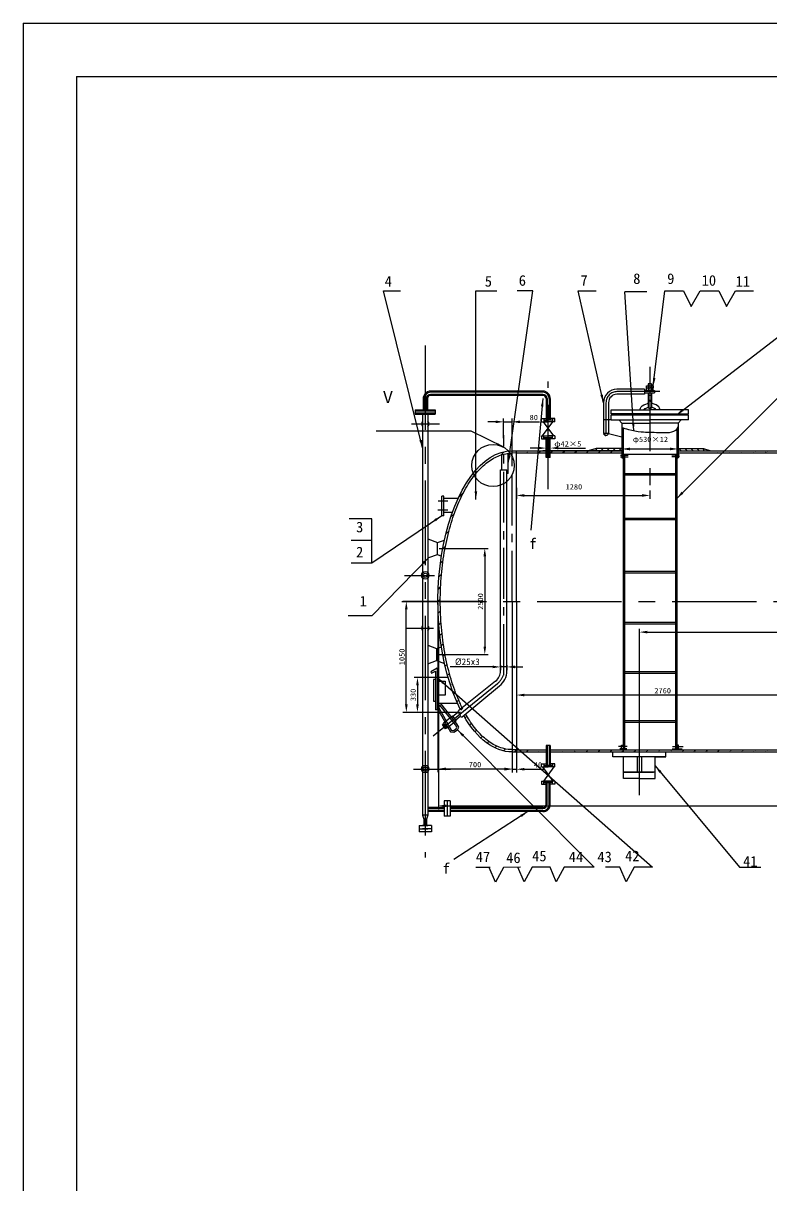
# Model space of a CAD drawing. Header units: millimetres. Extents: x -529 to 700, y -1082 to -202.
# Drawn here: x -528.6 to -247.6, y -638.7 to -202.1 of the extents above; entities that cross this region are included whole.
import ezdxf

# ---------------------------------------------------------------- set-up
doc = ezdxf.new("R2010")
doc.units = ezdxf.units.MM
for name, pattern in [('CENTER', [50.8, 31.75, -6.35, 6.35, -6.35]), ('CENTER2', [28.575, 19.05, -3.175, 3.175, -3.175]), ('CENTERX2', [101.6, 63.5, -12.7, 12.7, -12.7])]:
    doc.linetypes.add(name, pattern=pattern)
doc.layers.get('0').update_dxf_attribs({"lineweight": 30})
for name, color, linetype in [('Defpoints1', 7, 'Continuous'), ('中心线', 10, 'CENTER'), ('剖面线', 180, 'Continuous'), ('定义点0', 7, 'Continuous'), ('尺寸线', 160, 'Continuous'), ('标注线', 90, 'Continuous')]:
    doc.layers.add(name, color=color, linetype=linetype)
doc.layers.add('粗实线', color=7, linetype='Continuous', lineweight=30)
doc.dimstyles.new('ISO-25', dxfattribs={"dimtxt": 2.5, "dimasz": 2.5, "dimexe": 1.25, "dimexo": 0.625, "dimtad": 1, "dimdsep": 46, "dimtxsty": 'Standard', "dimcen": 2.5, "dimadec": 0, "dimazin": 0, "dimtfac": 1, "dimtmove": 0, "dimatfit": 3, "dimfxl": 0, "dimarcsym": 0})
doc.dimstyles.new('副本 ISO-25', dxfattribs={"dimtxt": 3, "dimasz": 3, "dimexe": 1.25, "dimexo": 0.625, "dimtad": 1, "dimdec": 0, "dimdsep": 46, "dimtxsty": 'Standard', "dimcen": 2.5, "dimclrd": 3, "dimclre": 3, "dimadec": 0, "dimazin": 0, "dimtm": 1e-09, "dimtfac": 1, "dimtdec": 0, "dimtmove": 0, "dimatfit": 3, "dimfxl": 0, "dimlwd": 25, "dimlwe": 25, "dimarcsym": 0})
pattern_1 = [(45, (-599.5094, 0.263), (-2.245064, 2.245064), [])]

# ---------------------------------------------------------------- blocks, each defined once
blk = doc.blocks.new('*D24')
at = {"layer": 'Defpoints', "color": 0}
for p in [(-303.56, -360.02), (-282.43, -360.02), (-282.43, -362.16)]:
    blk.add_point(p, dxfattribs=at)
at = {"layer": '尺寸线', "color": 3, "lineweight": 25}
for p, q in [((-303.56, -360.64), (-303.56, -363.41)), ((-300.56, -362.16), (-285.43, -362.16)), ((-282.43, -360.64), (-282.43, -363.41))]:
    blk.add_line(p, q, dxfattribs=at)
at = {"layer": '尺寸线', "color": 3}
for points in [[(-300.56, -361.66), (-300.56, -362.66), (-303.56, -362.16)], [(-285.43, -361.66), (-285.43, -362.66), (-282.43, -362.16)]]:
    blk.add_solid(points, dxfattribs=at)
blk = doc.blocks.new('*D25')
at = {"layer": 'Defpoints', "color": 0}
for p in [(-343.21, -376.11), (-293, -377.1), (-293, -379.64)]:
    blk.add_point(p, dxfattribs=at)
at = {"layer": '尺寸线', "color": 3, "lineweight": 25}
for p, q in [((-343.21, -376.73), (-343.21, -380.89)), ((-340.21, -379.64), (-296, -379.64)), ((-293, -377.73), (-293, -380.89))]:
    blk.add_line(p, q, dxfattribs=at)
at = {"layer": '尺寸线', "color": 3}
for points in [[(-340.21, -379.14), (-340.21, -380.14), (-343.21, -379.64)], [(-296, -379.14), (-296, -380.14), (-293, -379.64)]]:
    blk.add_solid(points, dxfattribs=at)
blk = doc.blocks.new('*D26')
at = {"layer": 'Defpoints', "color": 0}
for p in [(-372.88, -399.57), (-373.24, -439.42), (-355.1, -439.42)]:
    blk.add_point(p, dxfattribs=at)
at = {"layer": '尺寸线', "color": 3, "lineweight": 25}
for p, q in [((-372.26, -399.57), (-353.85, -399.57)), ((-355.1, -402.57), (-355.1, -436.42)), ((-372.62, -439.42), (-353.85, -439.42))]:
    blk.add_line(p, q, dxfattribs=at)
at = {"layer": '尺寸线', "color": 3}
for points in [[(-355.6, -402.57), (-354.6, -402.57), (-355.1, -399.57)], [(-355.6, -436.42), (-354.6, -436.42), (-355.1, -439.42)]]:
    blk.add_solid(points, dxfattribs=at)
at = {"layer": '尺寸线', "color": 0, "insert": (-356.73, -419.5), "char_height": 2, "attachment_point": 5, "rotation": 90}
blk.add_mtext('2500', dxfattribs=at)
blk = doc.blocks.new('*D28')
at = {"layer": 'Defpoints', "color": 0}
for p in [(-372.71, -419.46), (-344.81, -419.46), (-344.81, -482.43)]:
    blk.add_point(p, dxfattribs=at)
at = {"layer": '尺寸线', "color": 3, "lineweight": 25}
for p, q in [((-372.71, -420.08), (-372.71, -483.68)), ((-344.81, -420.08), (-344.81, -483.68)), ((-369.71, -482.43), (-347.81, -482.43))]:
    blk.add_line(p, q, dxfattribs=at)
at = {"layer": '尺寸线', "color": 3}
for points in [[(-369.71, -481.93), (-369.71, -482.93), (-372.71, -482.43)], [(-347.81, -481.93), (-347.81, -482.93), (-344.81, -482.43)]]:
    blk.add_solid(points, dxfattribs=at)
at = {"layer": '尺寸线', "color": 0, "insert": (-358.76, -480.8), "char_height": 2, "attachment_point": 5}
blk.add_mtext('700', dxfattribs=at)
blk = doc.blocks.new('*D29')
at = {"layer": 'Defpoints', "color": 0}
for p in [(-344.81, -419.46), (-343.21, -419.46), (-343.21, -482.55)]:
    blk.add_point(p, dxfattribs=at)
at = {"layer": '尺寸线', "color": 3, "lineweight": 25}
for p, q in [((-344.81, -420.08), (-344.81, -483.8)), ((-343.21, -420.08), (-343.21, -483.8)), ((-347.81, -482.55), (-350.81, -482.55)), ((-344.81, -482.55), (-343.21, -482.55)), ((-340.21, -482.55), (-332.96, -482.55))]:
    blk.add_line(p, q, dxfattribs=at)
at = {"layer": '尺寸线', "color": 3}
for points in [[(-347.81, -482.05), (-347.81, -483.05), (-344.81, -482.55)], [(-340.21, -482.05), (-340.21, -483.05), (-343.21, -482.55)]]:
    blk.add_solid(points, dxfattribs=at)
at = {"layer": '尺寸线', "color": 0, "insert": (-335.09, -480.93), "char_height": 2, "attachment_point": 5}
blk.add_mtext('40', dxfattribs=at)
blk = doc.blocks.new('*D41')
at = {"layer": 'Defpoints', "color": 0}
for p in [(-343.21, -436.64), (-233.21, -436.64), (-343.21, -454.67)]:
    blk.add_point(p, dxfattribs=at)
at = {"layer": '尺寸线', "color": 3, "lineweight": 25}
for p, q in [((-343.21, -437.27), (-343.21, -455.92)), ((-233.21, -437.27), (-233.21, -455.92)), ((-236.21, -454.67), (-340.21, -454.67))]:
    blk.add_line(p, q, dxfattribs=at)
at = {"layer": '尺寸线', "color": 3}
for points in [[(-340.21, -454.17), (-340.21, -455.17), (-343.21, -454.67)], [(-236.21, -454.17), (-236.21, -455.17), (-233.21, -454.67)]]:
    blk.add_solid(points, dxfattribs=at)
at = {"layer": '尺寸线', "color": 0, "insert": (-288.21, -453.04), "char_height": 2, "attachment_point": 5}
blk.add_mtext('2760', dxfattribs=at)
blk = doc.blocks.new('*D42')
at = {"layer": 'Defpoints', "color": 0}
for p in [(-384.6, -419.46), (-355.12, -419.46), (-363.67, -461.17)]:
    blk.add_point(p, dxfattribs=at)
at = {"layer": '尺寸线', "color": 3, "lineweight": 25}
for p, q in [((-355.75, -419.46), (-385.85, -419.46)), ((-384.6, -458.17), (-384.6, -422.46)), ((-364.29, -461.17), (-385.85, -461.17))]:
    blk.add_line(p, q, dxfattribs=at)
at = {"layer": '尺寸线', "color": 3}
for points in [[(-385.1, -422.46), (-384.1, -422.46), (-384.6, -419.46)], [(-385.1, -458.17), (-384.1, -458.17), (-384.6, -461.17)]]:
    blk.add_solid(points, dxfattribs=at)
at = {"layer": '尺寸线', "color": 0, "insert": (-386.23, -440.31), "char_height": 2, "attachment_point": 5, "rotation": 90}
blk.add_mtext('1050', dxfattribs=at)
blk = doc.blocks.new('*D43')
at = {"layer": 'Defpoints', "color": 0}
for p in [(-370.94, -448.07), (-380.41, -461.17), (-363.67, -461.17)]:
    blk.add_point(p, dxfattribs=at)
at = {"layer": '尺寸线', "color": 3, "lineweight": 25}
for p, q in [((-371.57, -448.07), (-381.66, -448.07)), ((-380.41, -451.07), (-380.41, -458.17)), ((-364.29, -461.17), (-381.66, -461.17))]:
    blk.add_line(p, q, dxfattribs=at)
at = {"layer": '尺寸线', "color": 3}
for points in [[(-380.91, -451.07), (-379.91, -451.07), (-380.41, -448.07)], [(-380.91, -458.17), (-379.91, -458.17), (-380.41, -461.17)]]:
    blk.add_solid(points, dxfattribs=at)
at = {"layer": '尺寸线', "color": 0, "insert": (-382.03, -454.62), "char_height": 2, "attachment_point": 5, "rotation": 90}
blk.add_mtext('330', dxfattribs=at)
blk = doc.blocks.new('*D47')
at = {"layer": 'Defpoints', "color": 0}
for p in [(-344.81, -351.97), (-348, -358.7), (-344.81, -367.12)]:
    blk.add_point(p, dxfattribs=at)
at = {"layer": '尺寸线', "color": 3, "lineweight": 25}
for p, q in [((-351, -351.97), (-354, -351.97)), ((-348, -358.08), (-348, -350.72)), ((-348, -351.97), (-344.81, -351.97)), ((-344.81, -366.49), (-344.81, -350.72)), ((-341.81, -351.97), (-334.56, -351.97))]:
    blk.add_line(p, q, dxfattribs=at)
at = {"layer": '尺寸线', "color": 3}
for points in [[(-351, -351.47), (-351, -352.47), (-348, -351.97)], [(-341.81, -351.47), (-341.81, -352.47), (-344.81, -351.97)]]:
    blk.add_solid(points, dxfattribs=at)
at = {"layer": '尺寸线', "color": 0, "insert": (-336.68, -350.34), "char_height": 2, "attachment_point": 5}
blk.add_mtext('80', dxfattribs=at)
blk = doc.blocks.new('*D56')
at = {"layer": 'Defpoints', "color": 0}
for p in [(-332.05, -361.81), (-330.46, -361.83), (-330.46, -361.85)]:
    blk.add_point(p, dxfattribs=at)
at = {"layer": '尺寸线', "color": 3, "lineweight": 25}
for p, q in [((-335.05, -361.83), (-338.05, -361.83)), ((-332.05, -361.83), (-330.46, -361.83)), ((-330.46, -361.23), (-330.46, -360.58)), ((-327.46, -361.83), (-317.21, -361.83)), ((-332.05, -362.44), (-332.05, -363.08))]:
    blk.add_line(p, q, dxfattribs=at)
at = {"layer": '尺寸线', "color": 3}
for points in [[(-335.05, -361.33), (-335.05, -362.33), (-332.05, -361.83)], [(-327.46, -361.33), (-327.46, -362.33), (-330.46, -361.83)]]:
    blk.add_solid(points, dxfattribs=at)
blk = doc.blocks.new('*D60')
at = {"layer": 'Defpoints', "color": 0}
for p in [(-349.19, -442.75), (-346.8, -442.75), (-346.8, -444.08)]:
    blk.add_point(p, dxfattribs=at)
at = {"layer": '定义点0', "color": 3, "lineweight": 25}
for p, q in [((-352.19, -444.08), (-368.11, -444.08)), ((-349.19, -443.38), (-349.19, -445.33)), ((-346.8, -444.08), (-349.19, -444.08)), ((-346.8, -443.38), (-346.8, -445.33)), ((-343.8, -444.08), (-340.8, -444.08))]:
    blk.add_line(p, q, dxfattribs=at)
at = {"layer": '定义点0', "color": 3}
for points in [[(-352.19, -443.58), (-352.19, -444.58), (-349.19, -444.08)], [(-343.8, -443.58), (-343.8, -444.58), (-346.8, -444.08)]]:
    blk.add_solid(points, dxfattribs=at)
at = {"layer": '定义点0', "color": 0, "insert": (-361.65, -442.2), "char_height": 2.5, "attachment_point": 5}
blk.add_mtext('%%c25x3', dxfattribs=at)
blk = doc.blocks.new('*D66')
at = {"layer": 'Defpoints', "color": 0}
for p in [(-17.66, -431), (-296.98, -474.63), (-17.66, -474.63)]:
    blk.add_point(p, dxfattribs=at)
at = {"layer": '尺寸线', "color": 3, "lineweight": 25}
for p, q in [((-296.98, -474.01), (-296.98, -429.75)), ((-293.98, -431), (-20.66, -431)), ((-17.66, -474.01), (-17.66, -429.75))]:
    blk.add_line(p, q, dxfattribs=at)
at = {"layer": '尺寸线', "color": 3}
for points in [[(-293.98, -430.5), (-293.98, -431.5), (-296.98, -431)], [(-20.66, -430.5), (-20.66, -431.5), (-17.66, -431)]]:
    blk.add_solid(points, dxfattribs=at)
at = {"layer": '尺寸线', "color": 0, "insert": (-157.32, -428.88), "char_height": 3, "attachment_point": 5}
blk.add_mtext('7080 ', dxfattribs=at)
blk = doc.blocks.new('*D67')
at = {"layer": 'Defpoints', "color": 0}
for p in [(-372.56, -426.42), (57.42, -426.42), (57.42, -496.3)]:
    blk.add_point(p, dxfattribs=at)
at = {"layer": '尺寸线', "color": 3, "lineweight": 25}
for p, q in [((-372.56, -427.04), (-372.56, -497.55)), ((57.42, -427.04), (57.42, -497.55)), ((-369.56, -496.3), (54.42, -496.3))]:
    blk.add_line(p, q, dxfattribs=at)
at = {"layer": '尺寸线', "color": 3}
for points in [[(-369.56, -495.8), (-369.56, -496.8), (-372.56, -496.3)], [(54.42, -495.8), (54.42, -496.8), (57.42, -496.3)]]:
    blk.add_solid(points, dxfattribs=at)
at = {"layer": '尺寸线', "color": 0, "insert": (-157.57, -494.18), "char_height": 3, "attachment_point": 5}
blk.add_mtext('10880  ', dxfattribs=at)

msp = doc.modelspace()

# ---------------------------------------------------------------- hatches: boundary and pattern name
at = {"layer": 'Defpoints1'}
h = msp.add_hatch(dxfattribs=at)
h.set_pattern_fill('ANSI31', color=256, scale=0.5, angle=90, style=0)
h.set_pattern_definition([(135, (-599.5094, 0.263), (-1.122532, -1.122532), [])])
h.paths.add_polyline_path([(-303.557, -362.018), (-313.162, -362.018), (-313.162, -362.863), (-303.557, -362.863)])
h.paths.add_polyline_path([(-272.828, -362.018), (-282.433, -362.018), (-282.433, -362.863), (-272.828, -362.863)])
at = {"layer": '定义点0'}
h = msp.add_hatch(dxfattribs=at)
h.set_pattern_fill('ANSI31', color=256, style=0)
h.set_pattern_definition(pattern_1)
edge = h.paths.add_edge_path()
edge.add_spline(control_points=[(-363.603, -459.383), (-363.903, -458.783), (-364.197, -458.169), (-365.581, -455.137), (-366.576, -452.531), (-368.326, -446.997), (-369.082, -444.07), (-370.33, -437.987), (-370.822, -434.832), (-371.526, -428.393), (-371.738, -425.109), (-371.874, -418.517), (-371.798, -415.208), (-371.363, -408.67), (-371.003, -405.441), (-370.01, -399.164), (-369.377, -396.116), (-367.859, -390.298), (-366.974, -387.528), (-364.983, -382.354), (-363.876, -379.95), (-361.479, -375.585), (-360.189, -373.624), (-357.473, -370.206), (-356.048, -368.749), (-353.117, -366.38), (-351.612, -365.468), (-348.573, -364.199), (-347.039, -363.842), (-345.272, -363.747), (-345.04, -363.74), (-344.808, -363.74)], knot_values=[3.9195107, 3.9195107, 3.9195107, 3.9195107, 3.9655525, 3.9655525, 4.1417793, 4.1417793, 4.3180061, 4.3180061, 4.4942328, 4.4942328, 4.6704596, 4.6704596, 4.8466864, 4.8466864, 5.0229132, 5.0229132, 5.1991399, 5.1991399, 5.3753667, 5.3753667, 5.5515935, 5.5515935, 5.7278203, 5.7278203, 5.904047, 5.904047, 6.0802738, 6.0802738, 6.2565006, 6.2565006, 6.2831853, 6.2831853, 6.2831853, 6.2831853], degree=3, periodic=0)
edge.add_ellipse((-344.808, -419.459), major_axis=(0, 56.595), ratio=0.4929577, start_angle=0, end_angle=135.66694, ccw=False)
h = msp.add_hatch(dxfattribs=at)
h.set_pattern_fill('ANSI31', color=256, style=0)
h.set_pattern_definition(pattern_1)
edge = h.paths.add_edge_path()
edge.add_spline(control_points=[(-359.009, -372.14), (-358.95, -372.064), (-358.89, -371.989), (-357.473, -370.206), (-356.048, -368.749), (-353.117, -366.38), (-351.612, -365.468), (-349.61, -364.632), (-349.126, -364.459), (-348.641, -364.313)], knot_values=[5.7201186, 5.7201186, 5.7201186, 5.7201186, 5.7278203, 5.7278203, 5.904047, 5.904047, 6.0802738, 6.0802738, 6.1362308, 6.1362308, 6.1362308, 6.1362308], degree=3, periodic=0)
edge.add_spline(control_points=[(-348.641, -364.313), (-348.426, -364.249), (-348.211, -364.19), (-347.996, -364.136)], knot_values=[6.1362308, 6.1362308, 6.1362308, 6.1362308, 6.1610062, 6.1610062, 6.1610062, 6.1610062], degree=3, periodic=0)
edge.add_line((-347.996, -364.136), (-347.996, -363.234))
edge.add_ellipse((-344.808, -419.459), major_axis=(0, 56.595), ratio=0.4929577, start_angle=6.56243, end_angle=31.58199)
edge.add_arc((-352.007, -368.387), 7.944, 201.0886, 208.19083)
h = msp.add_hatch(dxfattribs=at)
h.set_pattern_fill('ANSI31', color=256, style=0)
h.set_pattern_definition(pattern_1)
edge = h.paths.add_edge_path()
edge.add_line((-330.46, -363.661), (-303.557, -363.661))
edge.add_line((-303.557, -362.863), (-330.46, -362.863))
edge.add_line((-343.214, -363.661), (-332.054, -363.661))
edge.add_line((-332.054, -362.863), (-333.25, -362.863))
edge.add_line((-344.808, -362.863), (-332.054, -362.863))
h = msp.add_hatch(dxfattribs=at)
h.set_pattern_fill('ANSI31', color=256, style=0)
h.set_pattern_definition(pattern_1)
edge = h.paths.add_edge_path()
edge.add_line((-282.433, -362.863), (-172.631, -362.863))
edge.add_line((-282.433, -363.661), (-172.631, -363.661))
h = msp.add_hatch(dxfattribs=at)
h.set_pattern_fill('ANSI31', color=256, style=0)
h.set_pattern_definition(pattern_1)
edge = h.paths.add_edge_path()
edge.add_spline(control_points=[(-344.808, -475.177), (-345.844, -475.177), (-346.881, -475.052), (-349.445, -474.43), (-350.969, -473.782), (-353.964, -471.934), (-355.434, -470.733), (-358.266, -467.805), (-359.627, -466.077), (-361.394, -463.364), (-361.87, -462.582), (-362.333, -461.767)], knot_values=[3.1415911, 3.1415911, 3.1415911, 3.1415911, 3.2606454, 3.2606454, 3.4368722, 3.4368722, 3.613099, 3.613099, 3.7893257, 3.7893257, 3.8564172, 3.8564172, 3.8564172, 3.8564172], degree=3, periodic=0)
edge.add_ellipse((-344.808, -419.459), major_axis=(0, 56.595), ratio=0.4929577, start_angle=139.24701, end_angle=180, ccw=False)
edge.add_line((-344.808, -476.054), (-332.054, -476.054))
edge.add_line((-343.214, -475.257), (-332.054, -475.257))
edge.add_line((-330.46, -475.257), (-306.936, -475.257))
edge.add_line((-330.46, -476.054), (-282.517, -476.054))
edge.add_line((-310.3, -475.257), (-234.806, -475.257))
edge.add_line((-287.025, -476.054), (-234.806, -476.054))
at = {"layer": '粗实线', "lineweight": 30}
h = msp.add_hatch(color=256, dxfattribs=at)
h.paths.add_polyline_path([(-313.162, -362.018), (-316.184, -362.863), (-313.162, -362.863)])
h.paths.add_polyline_path([(-272.828, -362.018), (-272.828, -362.863), (-270.146, -362.863)])

# ---------------------------------------------------------------- linework, layer by layer
at = {"lineweight": 30}
for p, q in [((-508.627, -222.14), (-508.627, -1062.382)), ((-508.627, -222.14), (680.373, -222.14)), ((-333.25, -340.441), (-375.497, -340.441)), ((-293.633, -337.667), (-293.633, -340.16)), ((-292.358, -337.667), (-292.358, -340.16)), ((-378.287, -343.231), (-378.287, -347.436)), ((-377.888, -343.231), (-377.888, -347.436)), ((-377.091, -343.231), (-377.091, -347.436)), ((-376.692, -343.231), (-376.692, -347.436)), ((-333.25, -340.84), (-375.497, -340.84)), ((-333.25, -341.637), (-375.497, -341.637)), ((-333.25, -342.035), (-375.497, -342.035)), ((-332.054, -343.231), (-332.054, -351.323)), ((-332.054, -343.83), (-332.054, -343.83)), ((-331.655, -343.231), (-331.655, -351.323)), ((-330.858, -343.231), (-330.858, -351.323)), ((-330.46, -343.231), (-330.46, -351.323)), ((-310.492, -344.769), (-310.492, -356.409)), ((-308.579, -344.769), (-308.579, -356.409)), ((-293.633, -341.088), (-293.633, -346.505)), ((-292.358, -341.088), (-292.358, -346.505)), ((-381.236, -347.436), (-373.743, -347.436)), ((-381.236, -347.436), (-381.236, -349.03)), ((-381.236, -347.834), (-373.743, -347.834)), ((-381.236, -348.631), (-373.743, -348.631)), ((-381.236, -349.03), (-381.236, -349.03)), ((-381.236, -349.03), (-373.743, -349.03)), ((-378.486, -349.03), (-378.486, -499.749)), ((-376.493, -349.03), (-376.493, -499.749)), ((-373.743, -347.436), (-373.743, -349.03)), ((-333.787, -350.742), (-332.851, -350.742)), ((-333.787, -351.937), (-333.787, -350.742)), ((-333.787, -350.742), (-332.851, -350.742)), ((-333.787, -351.937), (-333.787, -350.742)), ((-333.787, -350.742), (-332.054, -350.742)), ((-333.787, -351.937), (-333.787, -350.742)), ((-333.787, -351.937), (-331.257, -351.937)), ((-333.787, -351.937), (-331.257, -351.937)), ((-333.787, -351.937), (-331.257, -351.937)), ((-333.353, -357.211), (-329.498, -351.937)), ((-333.353, -357.211), (-329.498, -351.937)), ((-333.353, -357.211), (-329.498, -351.937)), ((-329.161, -357.211), (-333.016, -351.937)), ((-329.498, -351.937), (-333.016, -351.937)), ((-329.161, -357.211), (-333.016, -351.937)), ((-329.498, -351.937), (-333.016, -351.937)), ((-329.161, -357.211), (-333.016, -351.937)), ((-329.498, -351.937), (-333.016, -351.937)), ((-332.851, -350.742), (-332.851, -351.937)), ((-332.851, -351.323), (-331.257, -351.323)), ((-332.851, -351.323), (-331.257, -351.323)), ((-332.851, -351.323), (-331.257, -351.323)), ((-329.663, -351.323), (-331.257, -351.323)), ((-329.663, -351.323), (-331.257, -351.323)), ((-329.663, -351.323), (-331.257, -351.323)), ((-328.727, -351.937), (-331.257, -351.937)), ((-328.727, -351.937), (-331.257, -351.937)), ((-328.727, -351.937), (-331.257, -351.937)), ((-328.727, -350.742), (-330.46, -350.742)), ((-328.727, -350.742), (-329.663, -350.742)), ((-328.727, -350.742), (-329.663, -350.742)), ((-329.663, -350.742), (-329.663, -351.937)), ((-328.727, -351.937), (-328.727, -350.742)), ((-328.727, -351.937), (-328.727, -350.742)), ((-328.727, -351.937), (-328.727, -350.742)), ((-303.557, -352.421), (-303.557, -365.509)), ((-282.433, -352.421), (-282.433, -365.509)), ((-333.787, -357.211), (-331.257, -357.211)), ((-333.787, -357.211), (-333.787, -358.407)), ((-333.787, -357.211), (-331.257, -357.211)), ((-333.787, -357.211), (-333.787, -358.407)), ((-333.787, -357.211), (-331.257, -357.211)), ((-333.787, -357.211), (-333.787, -358.407)), ((-332.851, -358.407), (-332.851, -357.211)), ((-332.851, -357.825), (-331.257, -357.825)), ((-332.851, -357.825), (-331.257, -357.825)), ((-332.851, -357.825), (-331.257, -357.825)), ((-332.054, -365.319), (-332.054, -357.825)), ((-331.655, -365.319), (-331.655, -357.825)), ((-328.727, -357.211), (-331.257, -357.211)), ((-328.727, -357.211), (-331.257, -357.211)), ((-328.727, -357.211), (-331.257, -357.211)), ((-329.663, -357.825), (-331.257, -357.825)), ((-329.663, -357.825), (-331.257, -357.825)), ((-329.663, -357.825), (-331.257, -357.825)), ((-330.858, -365.319), (-330.858, -357.825)), ((-330.46, -365.319), (-330.46, -357.825)), ((-329.663, -358.407), (-329.663, -357.211)), ((-328.727, -357.211), (-328.727, -358.407)), ((-328.727, -357.211), (-328.727, -358.407)), ((-328.727, -357.211), (-328.727, -358.407)), ((-303.079, -354.253), (-303.079, -364.414)), ((-282.912, -354.602), (-282.912, -364.414)), ((-333.787, -358.407), (-332.851, -358.407)), ((-333.787, -358.407), (-332.851, -358.407)), ((-333.787, -358.407), (-332.054, -358.407)), ((-328.727, -358.407), (-330.46, -358.407)), ((-328.727, -358.407), (-329.663, -358.407)), ((-328.727, -358.407), (-329.663, -358.407)), ((-313.162, -362.018), (-313.162, -362.863)), ((-272.828, -362.018), (-272.828, -362.863)), ((-344.808, -362.863), (-332.054, -362.863)), ((-343.214, -419.459), (-343.214, -362.863)), ((-343.214, -363.661), (-332.054, -363.661)), ((-330.46, -365.319), (-332.054, -365.319)), ((-332.054, -365.319), (-332.054, -365.319)), ((-330.46, -362.863), (-303.557, -362.863)), ((-330.46, -363.661), (-303.557, -363.661)), ((-282.433, -362.863), (-172.631, -362.863)), ((-282.433, -363.661), (-172.631, -363.661)), ((-349.192, -445.623), (-349.192, -370.012)), ((-346.801, -445.623), (-346.801, -370.012)), ((-371.268, -387.269), (-371.268, -379.846)), ((-370.471, -379.846), (-371.268, -379.846)), ((-370.471, -387.269), (-370.471, -379.846)), ((-370.471, -380.712), (-365.143, -380.712)), ((-370.471, -387.269), (-371.268, -387.269)), ((-367.33, -386.058), (-370.471, -386.058)), ((-376.493, -395.895), (-372.842, -397.329)), ((-372.842, -397.329), (-370.298, -396.454)), ((-372.923, -401.821), (-372.842, -397.329)), ((-376.194, -402.971), (-372.923, -401.821)), ((-372.923, -401.821), (-371.41, -402.403)), ((-372.707, -419.459), (-377.49, -419.459)), ((-343.214, -419.459), (-343.214, -476.054)), ((-376.493, -435.967), (-373.243, -437.176)), ((-373.243, -437.176), (-371.411, -436.509)), ((-373.243, -437.176), (-373.243, -441.669)), ((-376.493, -442.878), (-373.243, -441.669)), ((-373.243, -441.669), (-370.231, -442.766)), ((-343.214, -475.257), (-332.054, -475.257)), ((-330.46, -473.598), (-332.054, -473.598)), ((-332.054, -473.598), (-332.054, -473.598)), ((-332.054, -473.598), (-332.054, -481.092)), ((-331.655, -473.598), (-331.655, -481.092)), ((-330.858, -473.598), (-330.858, -481.092)), ((-330.46, -473.598), (-330.46, -481.092)), ((-330.46, -475.257), (-306.936, -475.257)), ((-310.3, -475.257), (-234.806, -475.257)), ((-344.808, -476.054), (-332.054, -476.054)), ((-330.46, -476.054), (-282.517, -476.054)), ((-306.936, -477.854), (-306.936, -476.054)), ((-287.025, -477.854), (-306.936, -477.854)), ((-302.959, -483.626), (-302.959, -477.854)), ((-297.778, -477.854), (-297.778, -483.626)), ((-296.184, -477.854), (-296.184, -483.626)), ((-291.002, -483.626), (-291.002, -477.854)), ((-291.002, -477.854), (-287.025, -477.854)), ((-287.025, -476.054), (-234.806, -476.054)), ((-287.025, -477.854), (-287.025, -476.054)), ((-333.787, -480.51), (-332.851, -480.51)), ((-333.787, -481.706), (-333.787, -480.51)), ((-333.787, -480.51), (-332.851, -480.51)), ((-333.787, -481.706), (-333.787, -480.51)), ((-333.787, -480.51), (-332.054, -480.51)), ((-333.787, -481.706), (-333.787, -480.51)), ((-333.787, -481.706), (-331.257, -481.706)), ((-333.787, -481.706), (-331.257, -481.706)), ((-333.787, -481.706), (-331.257, -481.706)), ((-333.353, -481.706), (-329.498, -486.98)), ((-333.353, -481.706), (-329.498, -486.98)), ((-333.353, -481.706), (-329.498, -486.98)), ((-329.161, -481.706), (-333.016, -486.98)), ((-329.161, -481.706), (-333.016, -486.98)), ((-329.161, -481.706), (-333.016, -486.98)), ((-332.851, -480.51), (-332.851, -481.706)), ((-332.851, -481.092), (-331.257, -481.092)), ((-332.851, -481.092), (-331.257, -481.092)), ((-332.851, -481.092), (-331.257, -481.092)), ((-329.663, -481.092), (-331.257, -481.092)), ((-329.663, -481.092), (-331.257, -481.092)), ((-329.663, -481.092), (-331.257, -481.092)), ((-328.727, -481.706), (-331.257, -481.706)), ((-328.727, -481.706), (-331.257, -481.706)), ((-328.727, -481.706), (-331.257, -481.706)), ((-328.727, -480.51), (-330.46, -480.51)), ((-328.727, -480.51), (-329.663, -480.51)), ((-328.727, -480.51), (-329.663, -480.51)), ((-329.663, -480.51), (-329.663, -481.706)), ((-328.727, -481.706), (-328.727, -480.51)), ((-328.727, -481.706), (-328.727, -480.51)), ((-328.727, -481.706), (-328.727, -480.51)), ((-302.959, -486.018), (-302.959, -483.626)), ((-302.959, -483.626), (-291.651, -483.626)), ((-291.002, -483.626), (-302.959, -483.626)), ((-291.002, -483.626), (-302.31, -483.626)), ((-291.002, -486.018), (-291.002, -483.626)), ((-333.787, -486.98), (-331.257, -486.98)), ((-333.787, -486.98), (-333.787, -488.176)), ((-333.787, -486.98), (-331.257, -486.98)), ((-333.787, -486.98), (-333.787, -488.176)), ((-333.787, -486.98), (-331.257, -486.98)), ((-333.787, -486.98), (-333.787, -488.176)), ((-333.787, -488.176), (-332.851, -488.176)), ((-333.787, -488.176), (-332.851, -488.176)), ((-333.787, -488.176), (-332.054, -488.176)), ((-329.498, -486.98), (-333.016, -486.98)), ((-329.498, -486.98), (-333.016, -486.98)), ((-329.498, -486.98), (-333.016, -486.98)), ((-332.851, -488.176), (-332.851, -486.98)), ((-332.851, -487.594), (-331.257, -487.594)), ((-332.851, -487.594), (-331.257, -487.594)), ((-332.851, -487.594), (-331.257, -487.594)), ((-332.054, -495.686), (-332.054, -487.594)), ((-331.655, -495.686), (-331.655, -487.594)), ((-328.727, -486.98), (-331.257, -486.98)), ((-328.727, -486.98), (-331.257, -486.98)), ((-328.727, -486.98), (-331.257, -486.98)), ((-329.663, -487.594), (-331.257, -487.594)), ((-329.663, -487.594), (-331.257, -487.594)), ((-329.663, -487.594), (-331.257, -487.594)), ((-330.858, -495.686), (-330.858, -487.594)), ((-330.46, -495.686), (-330.46, -487.594)), ((-328.727, -488.176), (-330.46, -488.176)), ((-329.663, -488.176), (-329.663, -486.98)), ((-328.727, -488.176), (-329.663, -488.176)), ((-328.727, -488.176), (-329.663, -488.176)), ((-328.727, -486.98), (-328.727, -488.176)), ((-328.727, -486.98), (-328.727, -488.176)), ((-328.727, -486.98), (-328.727, -488.176)), ((-296.981, -486.018), (-302.959, -486.018)), ((-296.981, -486.018), (-291.002, -486.018)), ((-370.333, -496.882), (-376.493, -496.882)), ((-370.333, -497.28), (-376.493, -497.28)), ((-370.333, -494.442), (-370.333, -500.212)), ((-368.141, -494.442), (-370.333, -494.442)), ((-369.254, -494.442), (-369.254, -500.212)), ((-368.141, -494.442), (-368.141, -500.212)), ((-333.25, -496.882), (-368.141, -496.882)), ((-333.25, -497.28), (-368.141, -497.28)), ((-332.054, -495.087), (-332.054, -495.087)), ((-376.493, -499.749), (-378.486, -499.749)), ((-378.486, -499.749), (-378.022, -501.343)), ((-376.957, -501.343), (-378.022, -501.343)), ((-378.022, -501.343), (-378.022, -503.735)), ((-376.493, -499.749), (-376.957, -501.343)), ((-376.957, -501.343), (-376.957, -503.735)), ((-370.333, -498.077), (-376.493, -498.077)), ((-370.333, -498.476), (-376.493, -498.476)), ((-368.141, -500.212), (-370.333, -500.212)), ((-333.25, -498.077), (-368.141, -498.077)), ((-333.25, -498.476), (-368.141, -498.476)), ((-379.799, -503.735), (-376.493, -503.735)), ((-379.799, -503.735), (-379.799, -504.93)), ((-379.799, -504.93), (-376.493, -504.93)), ((-379.799, -504.93), (-379.799, -506.132)), ((-375.18, -506.132), (-379.799, -506.132)), ((-375.18, -503.735), (-378.486, -503.735)), ((-375.18, -504.93), (-378.486, -504.93)), ((-375.18, -503.735), (-375.18, -504.93)), ((-375.18, -504.93), (-375.18, -506.132))]:
    msp.add_line(p, q, dxfattribs=at)
at = {"linetype": 'ByBlock', "lineweight": 30}
for p, q in [((-295.047, -339.667), (-305.39, -339.667)), ((-295.047, -341.58), (-305.39, -341.58))]:
    msp.add_line(p, q, dxfattribs=at)
at = {"linetype": 'Continuous', "lineweight": 30}
for p, q in [((-295.047, -339.667), (-295.047, -341.58)), ((-295.047, -340.16), (-291.237, -340.16)), ((-294.249, -339.166), (-294.249, -338.479)), ((-294.249, -338.479), (-291.748, -338.479)), ((-294.249, -340.16), (-294.249, -339.166)), ((-294.249, -339.166), (-292.995, -339.166)), ((-292.358, -337.667), (-293.633, -337.667)), ((-291.742, -339.166), (-292.995, -339.166)), ((-291.748, -338.479), (-291.742, -339.166)), ((-291.742, -340.16), (-291.742, -339.166)), ((-291.237, -340.16), (-291.237, -341.088)), ((-295.047, -341.088), (-291.237, -341.088)), ((-292.358, -342.012), (-293.633, -342.012)), ((-307.543, -347.479), (-292.995, -347.479)), ((-307.543, -348.914), (-307.543, -347.479)), ((-292.995, -348.914), (-307.543, -348.914)), ((-304.765, -348.914), (-304.577, -349.113)), ((-304.753, -349.333), (-304.577, -349.113)), ((-304.577, -349.113), (-289.992, -349.113)), ((-281.413, -349.113), (-295.998, -349.113)), ((-278.448, -347.479), (-292.995, -347.479)), ((-292.995, -348.914), (-278.448, -348.914)), ((-281.225, -348.914), (-281.413, -349.113)), ((-281.238, -349.333), (-281.413, -349.113)), ((-278.448, -348.914), (-278.448, -347.479)), ((-307.543, -351.225), (-310.492, -351.225)), ((-307.543, -349.312), (-292.995, -349.312)), ((-292.995, -349.312), (-307.543, -349.312)), ((-307.543, -351.225), (-307.543, -349.312)), ((-307.543, -351.225), (-292.995, -351.225)), ((-303.557, -352.421), (-304.753, -351.225)), ((-303.557, -352.421), (-292.995, -352.421)), ((-278.448, -349.312), (-292.995, -349.312)), ((-292.995, -349.312), (-278.448, -349.312)), ((-278.448, -351.225), (-292.995, -351.225)), ((-282.433, -352.421), (-292.995, -352.421)), ((-282.433, -352.421), (-281.238, -351.225)), ((-278.448, -351.225), (-278.448, -349.312)), ((-310.492, -356.407), (-309.535, -356.407)), ((-309.894, -357.058), (-310.492, -356.46)), ((-308.579, -356.409), (-310.11, -356.404)), ((-309.757, -357.059), (-309.895, -357.057)), ((-309.894, -357.058), (-309.535, -357.058)), ((-309.177, -357.058), (-309.535, -357.058)), ((-309.177, -357.058), (-308.579, -356.46)), ((-308.579, -356.409), (-303.557, -357.549)), ((-303.557, -362.018), (-313.162, -362.018)), ((-282.433, -362.018), (-272.828, -362.018)), ((-346.277, -371.345), (-346.277, -363.824)), ((-343.214, -363.661), (-344.808, -363.74)), ((-332.054, -362.863), (-333.25, -362.863)), ((-303.557, -362.863), (-330.46, -362.863)), ((-303.557, -365.509), (-303.079, -365.509)), ((-303.079, -364.104), (-282.912, -364.104)), ((-303.079, -364.414), (-303.079, -364.414)), ((-303.079, -364.414), (-303.079, -475.257)), ((-302.601, -364.104), (-302.601, -475.257)), ((-283.39, -364.104), (-283.39, -475.257)), ((-282.912, -364.414), (-282.912, -475.257)), ((-282.912, -365.509), (-282.433, -365.509)), ((-282.433, -362.863), (-252.741, -362.863)), ((-349.192, -370.012), (-346.801, -370.012)), ((-346.277, -371.345), (-346.801, -371.345)), ((-302.601, -371.347), (-283.39, -371.347)), ((-302.601, -371.944), (-283.39, -371.944)), ((-302.601, -388.114), (-283.39, -388.114)), ((-302.601, -388.712), (-283.39, -388.712)), ((-302.601, -408.076), (-283.39, -408.076)), ((-302.601, -408.674), (-283.39, -408.674)), ((-302.601, -427.239), (-283.39, -427.239)), ((-302.601, -427.837), (-283.39, -427.837)), ((-373.006, -444.575), (-375.371, -445.906)), ((-373.006, -444.575), (-373.006, -460.219)), ((-375.371, -445.906), (-375.094, -446.461)), ((-375.094, -446.461), (-373.636, -445.662)), ((-373.636, -448.79), (-374.317, -448.79)), ((-374.317, -448.79), (-374.317, -457.009)), ((-373.636, -445.662), (-373.636, -460.219)), ((-368.88, -448.068), (-373.006, -448.068)), ((-373.006, -449.471), (-369.946, -449.471)), ((-369.946, -449.471), (-369.946, -454.731)), ((-364.849, -460.374), (-351.017, -449.381)), ((-302.601, -445.869), (-283.39, -445.869)), ((-302.601, -446.467), (-283.39, -446.467)), ((-363.636, -462.837), (-349.538, -451.26)), ((-374.317, -457.009), (-373.636, -456.999)), ((-369.946, -454.731), (-373.006, -454.731)), ((-365.284, -457.9), (-373.006, -457.9)), ((-373.006, -460.219), (-373.636, -460.219)), ((-367.269, -462.553), (-370.654, -465.241)), ((-367.269, -462.553), (-365.877, -464.346)), ((-365.296, -461.293), (-367.122, -462.742)), ((-364.319, -462.782), (-366.023, -464.157)), ((-371.046, -465.746), (-370.761, -465.533)), ((-369.822, -467.314), (-371.046, -465.746)), ((-370.761, -465.533), (-369.728, -466.906)), ((-370.654, -465.241), (-369.272, -467.085)), ((-370.414, -465.562), (-370.638, -465.746)), ((-369.54, -467.126), (-369.822, -467.314)), ((-369.728, -466.906), (-369.527, -466.745)), ((-369.728, -466.906), (-369.54, -467.126)), ((-365.877, -464.346), (-369.229, -467.05)), ((-302.601, -464.234), (-283.39, -464.234)), ((-302.601, -464.832), (-283.39, -464.832)), ((-344.808, -475.177), (-343.214, -475.257)), ((-343.214, -475.257), (-344.808, -475.177)), ((-304.798, -473.938), (-301.539, -473.938)), ((-304.377, -474.778), (-301.749, -474.778)), ((-303.747, -475.257), (-303.747, -473.518)), ((-303.747, -473.518), (-303.079, -473.518)), ((-284.614, -474.883), (-280.935, -474.883)), ((-284.509, -474.043), (-280.515, -474.043)), ((-282.302, -473.518), (-282.912, -473.518)), ((-282.302, -475.257), (-282.302, -473.518)), ((-344.808, -476.054), (-343.214, -476.054))]:
    msp.add_line(p, q, dxfattribs=at)
at = {"linetype": 'CENTER', "lineweight": 30}
for p, q in [((-309.535, -344.769), (-309.535, -356.409)), ((-348.641, -370.012), (-348.641, -364.313)), ((-304.064, -364.476), (-301.186, -364.476)), ((-304.064, -365.14), (-301.186, -365.14)), ((-281.926, -364.476), (-284.805, -364.476)), ((-281.926, -365.14), (-284.805, -365.14))]:
    msp.add_line(p, q, dxfattribs=at)
at = {"linetype": 'Continuous', "lineweight": 30}
msp.add_lwpolyline([(-368.017, -468.538), (-366.674, -468.584), (-365.319, -467.788), (-364.884, -466.673), (-365.667, -465.521), (-371.615, -457.9), (-372.798, -458.23), (-373.006, -459.586), (-368.017, -468.538)], dxfattribs=at)
msp.add_lwpolyline([(-367.659, -467.952), (-366.827, -467.981), (-365.8, -467.377), (-365.556, -466.749), (-366.151, -465.873), (-371.84, -458.583), (-372.266, -458.702), (-372.384, -459.474)], close=True, dxfattribs=at)
at = {"lineweight": 30}
for centre, radius in [((-377.49, -409.668), 1.395), ((-377.49, -409.668), 0.797), ((-377.49, -482.481), 1.395), ((-377.49, -482.481), 0.797)]:
    msp.add_circle(centre, radius, dxfattribs=at)
for centre, radius, start, end in [((-375.497, -343.231), 2.79, 90, 180), ((-333.25, -343.231), 2.79, 0, 90), ((-375.497, -343.231), 2.391, 90, 180), ((-375.497, -343.231), 1.594, 90, 180), ((-375.497, -343.231), 1.196, 90, 180), ((-333.25, -343.231), 2.391, 0, 90), ((-333.25, -343.231), 1.594, 0, 90), ((-333.25, -343.231), 1.196, 0, 90), ((-377.49, -352.682), 1.395, 135.58469, 224.41531), ((-377.49, -352.682), 1.395, 315.58469, 44.41531), ((-377.49, -429.56), 1.395, 135.58469, 224.41531), ((-377.49, -429.56), 1.395, 315.58469, 44.41531), ((-333.25, -495.686), 1.196, 270, 0), ((-333.25, -495.686), 1.594, 270, 0), ((-333.25, -495.686), 2.391, 270, 0), ((-333.25, -495.686), 2.79, 270, 0)]:
    msp.add_arc(centre, radius, start, end, dxfattribs=at)
at = {"linetype": 'Continuous', "lineweight": 30}
for centre, radius, start, end in [((-305.39, -344.769), 5.102, 90, 180), ((-305.39, -344.769), 3.188, 90, 180), ((-292.992, -344.484), 0.642, 8.4142, 182.79577), ((-292.995, -346.355), 0.655, 166.78324, 346.78324), ((-353.975, -445.623), 4.783, 308.20476, 0), ((-353.975, -445.623), 7.174, 308.20476, 0), ((-363.866, -461.42), 1.436, 123.73327, 174.91402), ((-365.41, -462.433), 1.146, 342.24962, 84.29507), ((-363.866, -461.42), 1.436, 251.63067, 279.2209)]:
    msp.add_arc(centre, radius, start, end, dxfattribs=at)
at = {"linetype": 'CENTER', "lineweight": 30}
msp.add_arc((-305.39, -344.769), 4.145, 90, 180, dxfattribs=at)
at = {"lineweight": 30, "extrusion": (0, 0, -1)}
for start_param, end_param in [(3.9153505, 6.2831853), (3.1415927, 3.8528664)]:
    msp.add_ellipse((-344.808, -419.459), major_axis=(0, 56.595), ratio=0.4929577, start_param=start_param, end_param=end_param, dxfattribs=at)
at = {"linetype": 'Continuous', "lineweight": 30}
for points, knots in [([(-296.721, -347.479), (-296.63, -347.064), (-296.338, -345.728), (-294.631, -345.454), (-293.744, -344.966), (-293.633, -344.921)], [0, 0, 0, 0, 3.026088, 9.750691, 10.6642479, 10.6642479, 10.6642479, 10.6642479]), ([(-295.249, -347.479), (-295.224, -347.376), (-295.2, -347.294), (-295.164, -347.192), (-295.15, -347.164), (-295.145, -347.154)], [0.8388202, 0.8388202, 0.8388202, 0.8388202, 1.8164404, 1.8164404, 2.6061952, 2.6061952, 2.6061952, 2.6061952]), ([(-295.145, -347.154), (-295.14, -347.149), (-295.13, -347.14), (-295.075, -347.098), (-294.998, -347.051), (-294.776, -346.945), (-294.63, -346.886), (-294.293, -346.759), (-294.101, -346.691), (-293.82, -346.582), (-293.744, -346.552), (-293.656, -346.515), (-293.644, -346.51), (-293.633, -346.505)], [3.7527765, 3.7527765, 3.7527765, 3.7527765, 4.3792176, 4.3792176, 5.7740401, 5.7740401, 7.1688626, 7.1688626, 8.5636851, 8.5636851, 9.0583512, 9.0583512, 9.1301624, 9.1301624, 9.1301624, 9.1301624]), ([(-289.27, -347.479), (-289.36, -347.064), (-289.653, -345.728), (-291.36, -345.454), (-292.246, -344.966), (-292.358, -344.921)], [0, 0, 0, 0, 3.026088, 9.750691, 10.6642479, 10.6642479, 10.6642479, 10.6642479]), ([(-290.846, -347.154), (-290.85, -347.149), (-290.86, -347.14), (-290.916, -347.098), (-290.992, -347.051), (-291.215, -346.945), (-291.36, -346.886), (-291.697, -346.759), (-291.889, -346.691), (-292.171, -346.582), (-292.246, -346.552), (-292.335, -346.515), (-292.346, -346.51), (-292.358, -346.505)], [3.7527765, 3.7527765, 3.7527765, 3.7527765, 4.3792176, 4.3792176, 5.7740401, 5.7740401, 7.1688626, 7.1688626, 8.5636851, 8.5636851, 9.0583512, 9.0583512, 9.1301624, 9.1301624, 9.1301624, 9.1301624]), ([(-290.741, -347.479), (-290.767, -347.376), (-290.791, -347.294), (-290.827, -347.192), (-290.84, -347.164), (-290.846, -347.154)], [0.8388202, 0.8388202, 0.8388202, 0.8388202, 1.8164404, 1.8164404, 2.6061952, 2.6061952, 2.6061952, 2.6061952])]:
    msp.add_open_spline(points, degree=3, knots=knots, dxfattribs=at)
at = {"lineweight": 30}
for points, knots in [([(-363.603, -459.383), (-363.903, -458.783), (-364.197, -458.169), (-365.581, -455.137), (-366.576, -452.531), (-368.326, -446.997), (-369.082, -444.07), (-370.33, -437.987), (-370.822, -434.832), (-371.526, -428.393), (-371.738, -425.109), (-371.874, -418.517), (-371.798, -415.208), (-371.363, -408.67), (-371.003, -405.441), (-370.01, -399.164), (-369.377, -396.116), (-367.859, -390.298), (-366.974, -387.528), (-364.983, -382.354), (-363.876, -379.95), (-361.479, -375.585), (-360.189, -373.624), (-357.473, -370.206), (-356.048, -368.749), (-353.117, -366.38), (-351.612, -365.468), (-348.573, -364.199), (-347.039, -363.842), (-345.272, -363.747), (-345.04, -363.74), (-344.808, -363.74)], [3.9195107, 3.9195107, 3.9195107, 3.9195107, 3.9655525, 3.9655525, 4.1417793, 4.1417793, 4.3180061, 4.3180061, 4.4942328, 4.4942328, 4.6704596, 4.6704596, 4.8466864, 4.8466864, 5.0229132, 5.0229132, 5.1991399, 5.1991399, 5.3753667, 5.3753667, 5.5515935, 5.5515935, 5.7278203, 5.7278203, 5.904047, 5.904047, 6.0802738, 6.0802738, 6.2565006, 6.2565006, 6.2831853, 6.2831853, 6.2831853, 6.2831853]), ([(-344.808, -475.177), (-345.844, -475.177), (-346.881, -475.052), (-349.445, -474.43), (-350.969, -473.782), (-353.964, -471.934), (-355.434, -470.733), (-358.266, -467.805), (-359.627, -466.077), (-361.394, -463.364), (-361.87, -462.582), (-362.333, -461.767)], [3.14159111, 3.14159111, 3.14159111, 3.14159111, 3.26064543, 3.26064543, 3.4368722, 3.4368722, 3.61309897, 3.61309897, 3.78932575, 3.78932575, 3.85641719, 3.85641719, 3.85641719, 3.85641719])]:
    msp.add_open_spline(points, degree=3, knots=knots, dxfattribs=at)
at = {"layer": 'Defpoints1', "lineweight": -3}
for q in [(-528.627, -1082.382), (700.373, -202.14)]:
    msp.add_line((-528.627, -202.14), q, dxfattribs=at)
at = {"layer": '中心线', "color": 1, "linetype": 'CENTER'}
for p, q in [((-377.49, -323.278), (-377.49, -515.754)), ((-292.995, -331.279), (-292.995, -377.102)), ((-331.257, -377.312), (-331.257, -336.792)), ((-372.575, -381.702), (-368.985, -381.702)), ((-372.699, -385.042), (-368.985, -385.042)), ((-386.238, -419.459), (70.943, -419.459)), ((-374.555, -469.985), (-350.277, -450.321))]:
    msp.add_line(p, q, dxfattribs=at)
at = {"layer": '中心线', "linetype": 'CENTER2'}
msp.add_line((-292.995, -331.279), (-292.995, -347.479), dxfattribs=at)
at = {"layer": '中心线', "linetype": 'CENTER'}
for p, q in [((-289.241, -340.624), (-305.39, -340.624)), ((-382.667, -352.682), (-372.149, -352.682)), ((-385.296, -409.668), (-374.027, -409.668)), ((-384.545, -429.56), (-374.403, -429.56)), ((-381.916, -482.481), (-368.017, -482.481))]:
    msp.add_line(p, q, dxfattribs=at)
at = {"layer": '中心线', "color": 1, "linetype": 'CENTER2'}
for p, q in [((-347.996, -447.009), (-347.996, -357.007)), ((-344.808, -419.459), (-344.808, -362.863)), ((-344.808, -419.459), (-344.808, -476.054)), ((-296.981, -492.236), (-296.981, -467.6))]:
    msp.add_line(p, q, dxfattribs=at)
at = {"layer": '中心线', "color": 1, "linetype": 'CENTERX2'}
msp.add_arc((-356.465, -443.617), 9.123, 312.70987, 338.17077, dxfattribs=at)
at = {"layer": '剖面线'}
msp.add_circle((-352.007, -368.387), 7.944, dxfattribs=at)
msp.add_spline([(-282.433, -353.645), (-282.912, -354.602), (-289.586, -356.08), (-296.287, -355.819), (-300.986, -354.95), (-303.557, -354.08)], degree=3, dxfattribs=at)
at = {"layer": '标注线'}
for p, q in [((-393.209, -302.759), (-386.791, -302.759)), ((-358.445, -302.759), (-350.624, -302.759)), ((-336.995, -302.759), (-342.887, -302.759)), ((-319.983, -302.759), (-313.244, -302.759)), ((-294.138, -303.067), (-302.411, -303.067)), ((-287.438, -302.759), (-280.439, -302.759)), ((-280.439, -302.759), (-277.481, -308.671)), ((-277.481, -308.671), (-274.152, -302.759)), ((-274.152, -302.759), (-267.125, -302.759)), ((-267.125, -302.759), (-264.167, -308.671)), ((-264.167, -308.671), (-260.838, -302.759)), ((-260.838, -302.759), (-254.046, -302.759)), ((-397.589, -388.466), (-406.086, -388.466)), ((-397.589, -405.042), (-397.589, -388.466)), ((-397.589, -396.552), (-405.277, -396.552)), ((-397.589, -405.042), (-405.277, -405.042)), ((-397.589, -424.853), (-406.491, -424.853)), ((-353.099, -519.483), (-358.473, -519.531)), ((-351.086, -524.968), (-353.438, -519.437)), ((-348.061, -519.437), (-351.086, -524.968)), ((-341.667, -519.38), (-348.061, -519.437)), ((-340.323, -524.904), (-342.676, -519.374)), ((-337.298, -519.374), (-340.323, -524.904)), ((-330.576, -519.374), (-337.298, -519.374)), ((-328.224, -524.904), (-330.576, -519.374)), ((-325.199, -519.374), (-328.224, -524.904)), ((-314.027, -519.374), (-325.199, -519.374)), ((-304.29, -519.374), (-309.738, -519.374)), ((-301.937, -524.904), (-304.29, -519.374)), ((-298.912, -519.374), (-301.937, -524.904)), ((-292.075, -519.374), (-298.912, -519.374)), ((-259.319, -519.374), (-251.277, -519.374))]:
    msp.add_line(p, q, dxfattribs=at)
at = {"layer": '粗实线', "lineweight": 30}
for p, q in [((-313.162, -362.018), (-316.184, -362.863)), ((-272.828, -362.018), (-270.146, -362.863))]:
    msp.add_line(p, q, dxfattribs=at)

# ---------------------------------------------------------------- texts
at = {"color": 0, "lineweight": 30, "insert": (-394.588, -340.426), "char_height": 4.5, "width": 29.74758, "attachment_point": 1}
msp.add_mtext('{\\fSimSun|b0|i0|c134|p54;Ⅴ}', dxfattribs=at)
at = {"layer": '尺寸线', "attachment_point": 1}
for s, insert, char_height, width in [('{\\fTxt|b0|i0|c161|p2;φ530\\fSimSun|b0|i0|c134|p54;×}12', (-299.485, -357.549), 1.99279, 10.74876), ('{\\fTxt|b0|i0|c161|p2;φ\\fSimSun|b0|i0|c134|p54;42×5}', (-328.958, -359.245), 1.99279, 8.26391), ('1280', (-324.709, -375.399), 1.9928, 6.36152)]:
    msp.add_mtext(s, dxfattribs=dict(at, insert=insert, char_height=char_height, width=width))
at = {"layer": '标注线', "attachment_point": 1}
for s, insert, char_height, width in [('6', (-342.317, -296.823), 3.986, 5.37768), ('8', (-299.295, -296.151), 3.986, 5.71379), ('9', (-286.523, -296.151), 3.986, 6.03594), ('10', (-273.553, -296.823), 3.9856, 6.57178), ('4', (-392.733, -297.159), 3.986, 4.03326), ('5', (-355.089, -297.159), 3.986, 4.70547), ('7', (-319.126, -296.823), 3.986, 4.70547), ('11', (-260.781, -297.159), 3.9856, 6.23965), ('3', (-403.488, -389.511), 3.986, 5.37768), ('f', (-338.393, -395.765), 3.986, 6.16981), ('2', (-403.488, -398.915), 3.986, 4.36937), ('1', (-402.144, -417.385), 3.986, 3.36105), ('47', (-358.473, -513.486), 3.9856, 5.37768), ('46', (-347.046, -513.822), 3.9856, 4.70548), ('45', (-337.298, -513.15), 3.9856, 6.0499), ('44', (-323.518, -513.486), 3.9856, 7.39432), ('43', (-312.763, -513.486), 3.9856, 7.39432), ('42', (-302.344, -513.15), 3.9856, 8.06653), ('f', (-370.925, -517.843), 3.986, 4.76758), ('41', (-257.978, -515.165), 3.9856, 5.04158)]:
    msp.add_mtext(s, dxfattribs=dict(at, insert=insert, char_height=char_height, width=width))

# ---------------------------------------------------------------- dimensions: what is measured, and where the dimension line sits
at = {"layer": '定义点0', "color": 5}
dim = msp.add_linear_dim(base=(-346.801, -444.078), p1=(-349.192, -442.751), p2=(-346.801, -442.751), text='%%c25x3', dimstyle='副本 ISO-25', override={"dimtxt": 2.5}, dxfattribs=at)
dim.commit()
dim.dimension.update_dxf_attribs({"geometry": '*D60', "text_midpoint": (-361.65, -444.078), "dimtype": 160})
at = {"layer": '尺寸线'}
for base, p1, p2, text, picture, middle in [((-344.808, -351.966), (-347.996, -358.701), (-344.808, -367.119), '80', '*D47', (-336.683, -350.341)), ((-344.808, -482.428), (-372.707, -419.459), (-344.808, -419.459), '700', '*D28', (-358.757, -480.803)), ((-343.214, -482.55), (-344.808, -419.459), (-343.214, -419.459), '40', '*D29', (-335.089, -480.925)), ((-343.214, -454.67), (-233.212, -436.644), (-343.214, -436.644), '2760', '*D41', (-288.213, -453.045))]:
    dim = msp.add_linear_dim(base=base, p1=p1, p2=p2, text=text, dimstyle='副本 ISO-25', override={"dimtxt": 2}, dxfattribs=at)
    dim.commit()
    dim.dimension.update_dxf_attribs({"geometry": picture, "text_midpoint": middle})
for base, p1, p2, text, picture, middle in [((-330.46, -361.831), (-332.054, -361.811), (-330.46, -361.85), '  ', '*D56', (-320.835, -359.706)), ((-282.433, -362.158), (-303.557, -360.018), (-282.433, -360.018), '  ', '*D24', (-292.995, -360.033)), ((-292.995, -379.636), (-343.214, -376.105), (-292.995, -377.102), '  ', '*D25', (-318.104, -377.511)), ((57.415, -496.303), (-372.565, -426.416), (57.415, -426.416), '10880  ', '*D67', (-157.575, -494.178)), ((-17.656, -431.002), (-296.981, -474.632), (-17.656, -474.632), '7080 ', '*D66', (-157.318, -428.877))]:
    dim = msp.add_linear_dim(base=base, p1=p1, p2=p2, text=text, dimstyle='副本 ISO-25', dxfattribs=at)
    dim.commit()
    dim.dimension.update_dxf_attribs({"geometry": picture, "text_midpoint": middle})
for base, p1, p2, text, picture, middle in [((-355.103, -439.422), (-372.883, -399.575), (-373.243, -439.422), '2500', '*D26', (-356.728, -419.499)), ((-384.6, -419.459), (-363.667, -461.165), (-355.121, -419.459), '1050', '*D42', (-386.225, -440.312)), ((-380.407, -461.165), (-370.943, -448.068), (-363.667, -461.165), '330', '*D43', (-382.032, -454.617))]:
    dim = msp.add_linear_dim(base=base, p1=p1, p2=p2, angle=90, text=text, dimstyle='副本 ISO-25', override={"dimtxt": 2}, dxfattribs=at)
    dim.commit()
    dim.dimension.update_dxf_attribs({"geometry": picture, "text_midpoint": middle})

# ---------------------------------------------------------------- leaders
at = {"layer": '标注线'}
for points, dimstyle in [([(-378.486, -361.781), (-393.209, -302.759)], '副本 ISO-25'), ([(-358.445, -381.097), (-358.445, -302.759)], '副本 ISO-25'), ([(-346.277, -367.585), (-336.995, -302.759)], '副本 ISO-25'), ([(-310.492, -344.769), (-319.983, -302.759)], '副本 ISO-25'), ([(-299.102, -355.408), (-302.411, -303.067)], '副本 ISO-25'), ([(-291.748, -338.479), (-287.438, -302.759)], '副本 ISO-25'), ([(-282.956, -349.312), (-222.376, -302.759)], '副本 ISO-25'), ([(-282.912, -380.728), (-204.77, -302.759)], '副本 ISO-25'), ([(-333.25, -343.231), (-337.832, -392.683)], '副本 ISO-25'), ([(-347.996, -361.53), (-360.193, -355.482), (-395.898, -355.482)], 'ISO-25'), ([(-371.268, -387.269), (-397.589, -405.042)], '副本 ISO-25'), ([(-376.194, -402.971), (-397.589, -424.853)], '副本 ISO-25'), ([(-373.006, -448.068), (-292.075, -519.374)], '副本 ISO-25'), ([(-365.319, -467.788), (-314.027, -519.374)], '副本 ISO-25'), ([(-291.002, -481.302), (-259.319, -519.374)], '副本 ISO-25'), ([(-338.954, -498.476), (-366.718, -516.442)], '副本 ISO-25')]:
    msp.add_leader(points, dimstyle=dimstyle, override={"dimgap": 0.625, "dimtad": 0}, dxfattribs=at)

doc.saveas('drawing.dxf')
